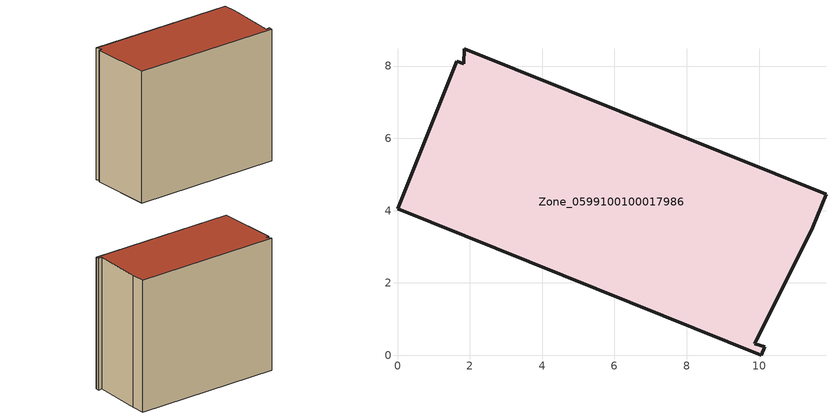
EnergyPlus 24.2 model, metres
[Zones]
Zone_0599100100017986
 floor ground (C_G): 1.65,8.14 1.83,8.07 1.84,8.48 11.85,4.45 11.49,3.54 9.88,0.32 10.15,0.23 10.06,0 0,4.05 z0
 wall outside (C_F): 0,4.05 10.06,0 10.15,0.23 9.88,0.32 11.49,3.54 11.85,4.45 1.84,8.48 1.83,8.07 1.65,8.14 0,4.05 z0:9.34
 roof outside (C_R): 1.83,8.07 1.65,8.14 0,4.05 10.06,0 10.15,0.23 9.88,0.32 11.49,3.54 11.85,4.45 1.84,8.48 z9.34
[BUILDING]
Pand.0599100100017986: North Axis=0; Terrain=City; Loads Convergence Tolerance Value=0.04; Temperature Convergence Tolerance Value=0.4; Solar Distribution=FullExterior; Maximum Number of Warmup Days=25; Minimum Number of Warmup Days=1
[Site:Location]
Rotterdam.The.Hague.AP_ZH_NLD Design_Conditions: Latitude=51.96; Longitude=4.45; Time Zone=1; Elevation=-4.5
[SITE:GROUNDTEMPERATURE:BUILDINGSURFACE]
18, 18, 18, 18, 18, 18, 18, 18, 18, 18, 18, 18
[MATERIAL] Thermal Absorptance=0.9; Solar Absorptance=0.7; Visible Absorptance=0.7
Name | Roughness | Thickness | Conductivity | Density | Specific Heat
G.TI.2015-2018 | MediumSmooth | 0.15 | 0.0428571 | 540 | 1210
F.TI.2015-2018 | Rough | 0.3 | 0.0666667 | 1920 | 840
R.TI.2015-2018 | MediumRough | 0.2 | 0.0333333 | 1500 | 1000
[CONSTRUCTION]
C_G: G.TI.2015-2018
C_F: F.TI.2015-2018
C_R: R.TI.2015-2018
[ZONE]
Zone_0599100100017986: Type=1; Multiplier=1; Ceiling Height=Autocalculate; Volume=Autocalculate; Floor Area=autocalculate; Part of Total Floor Area=Yes
[ZONEINFILTRATION:DESIGNFLOWRATE]
Infil_Zone_0599100100017986: Zone or ZoneList or Space or SpaceList=Zone_0599100100017986; Schedule=AlwaysOn; Design Flow Rate Calculation Method=Flow/Area; Flow Rate per Floor Area=0.0015; Constant Term Coefficient=1; Temperature Term Coefficient=0; Velocity Term Coefficient=0; Velocity Squared Term Coefficient=0
[HVACTEMPLATE:ZONE:IDEALLOADSAIRSYSTEM]
Zone_0599100100017986: Maximum Heating Supply Air Temperature=50; Minimum Cooling Supply Air Temperature=13; Maximum Heating Supply Air Humidity Ratio=0.0156; Minimum Cooling Supply Air Humidity Ratio=0.0077; Heating Limit=NoLimit; Cooling Limit=NoLimit; Dehumidification Control Type=ConstantSensibleHeatRatio; Cooling Sensible Heat Ratio=0.7; Dehumidification Setpoint=60; Humidification Control Type=None; Humidification Setpoint=30; Outdoor Air Method=None; Outdoor Air Flow Rate per Person=0.00944; Outdoor Air Flow Rate per Zone Floor Area=0; Outdoor Air Flow Rate per Zone=0; Demand Controlled Ventilation Type=None; Outdoor Air Economizer Type=NoEconomizer; Heat Recovery Type=None; Sensible Heat Recovery Effectiveness=0.7; Latent Heat Recovery Effectiveness=0.65
[ZONECONTROL:THERMOSTAT]
ThermostatControl_Zone_0599100100017986: Zone or ZoneList=Zone_0599100100017986; Control Type Schedule=DualSetpointControlType; Control 1=Thermostat_Zone_0599100100017986; Temperature Difference Between Cutout And Setpoint=0
[THERMOSTATSETPOINT:DUALSETPOINT]
Thermostat_Zone_0599100100017986: Heating Setpoint Temperature Schedule=HeatingSetpoint_Zone_0599100100017986; Cooling Setpoint Temperature Schedule=CoolingSetpoint_Zone_0599100100017986
[SCHEDULE:COMPACT]
HeatingSetpoint_Zone_0599100100017986: Through: 12/31, For: AllDays, Until: 24:00, 21
CoolingSetpoint_Zone_0599100100017986: Through: 12/31, For: AllDays, Until: 24:00, 24
DualSetpointControlType: Through: 12/31, For: AllDays, Until: 24:00, 4
AlwaysOn: Through: 12/31, For: AllDays, Until: 24:00, 1
